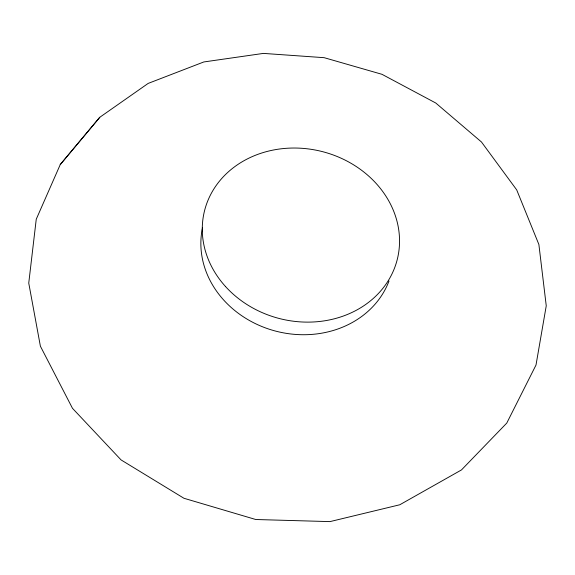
<?xml version="1.0" encoding="UTF-8"?>
<svg xmlns="http://www.w3.org/2000/svg" width="575" height="575" viewBox="0 0 575 575"><rect width="100%" height="100%" fill="white"/><g stroke="black" fill="none" stroke-linecap="round" stroke-linejoin="round"><path stroke-width="0.86" d="M60.267 164.543L36.247 219.24L28.75 283.094L40.387 346.193L72.479 408.308L121.059 459.914L183.95 498.273L255.774 519.512L329.964 521.611L399.776 504.771L461.481 469.926L506.776 423.078L536.001 365.039L546.25 305.814L538.883 244.497L516.702 189.887L481.469 141.996L435.764 103.011L381.98 74.312L324.156 57.68L263.429 53.403L203.809 61.956L148.163 83.411L99.784 117.286L60.267 164.543L99.784 117.286M389.023 280.988A97.197 84.863 14.3 0 1 273.254 330.452A97.197 84.863 14.3 0 1 202.551 227.635M225.551 286.573A99.396 86.185 14.3 0 0 393.71 270.106A99.396 86.185 14.3 0 0 283.453 148.551A99.396 86.185 14.3 0 0 225.551 286.573"/></g></svg>
